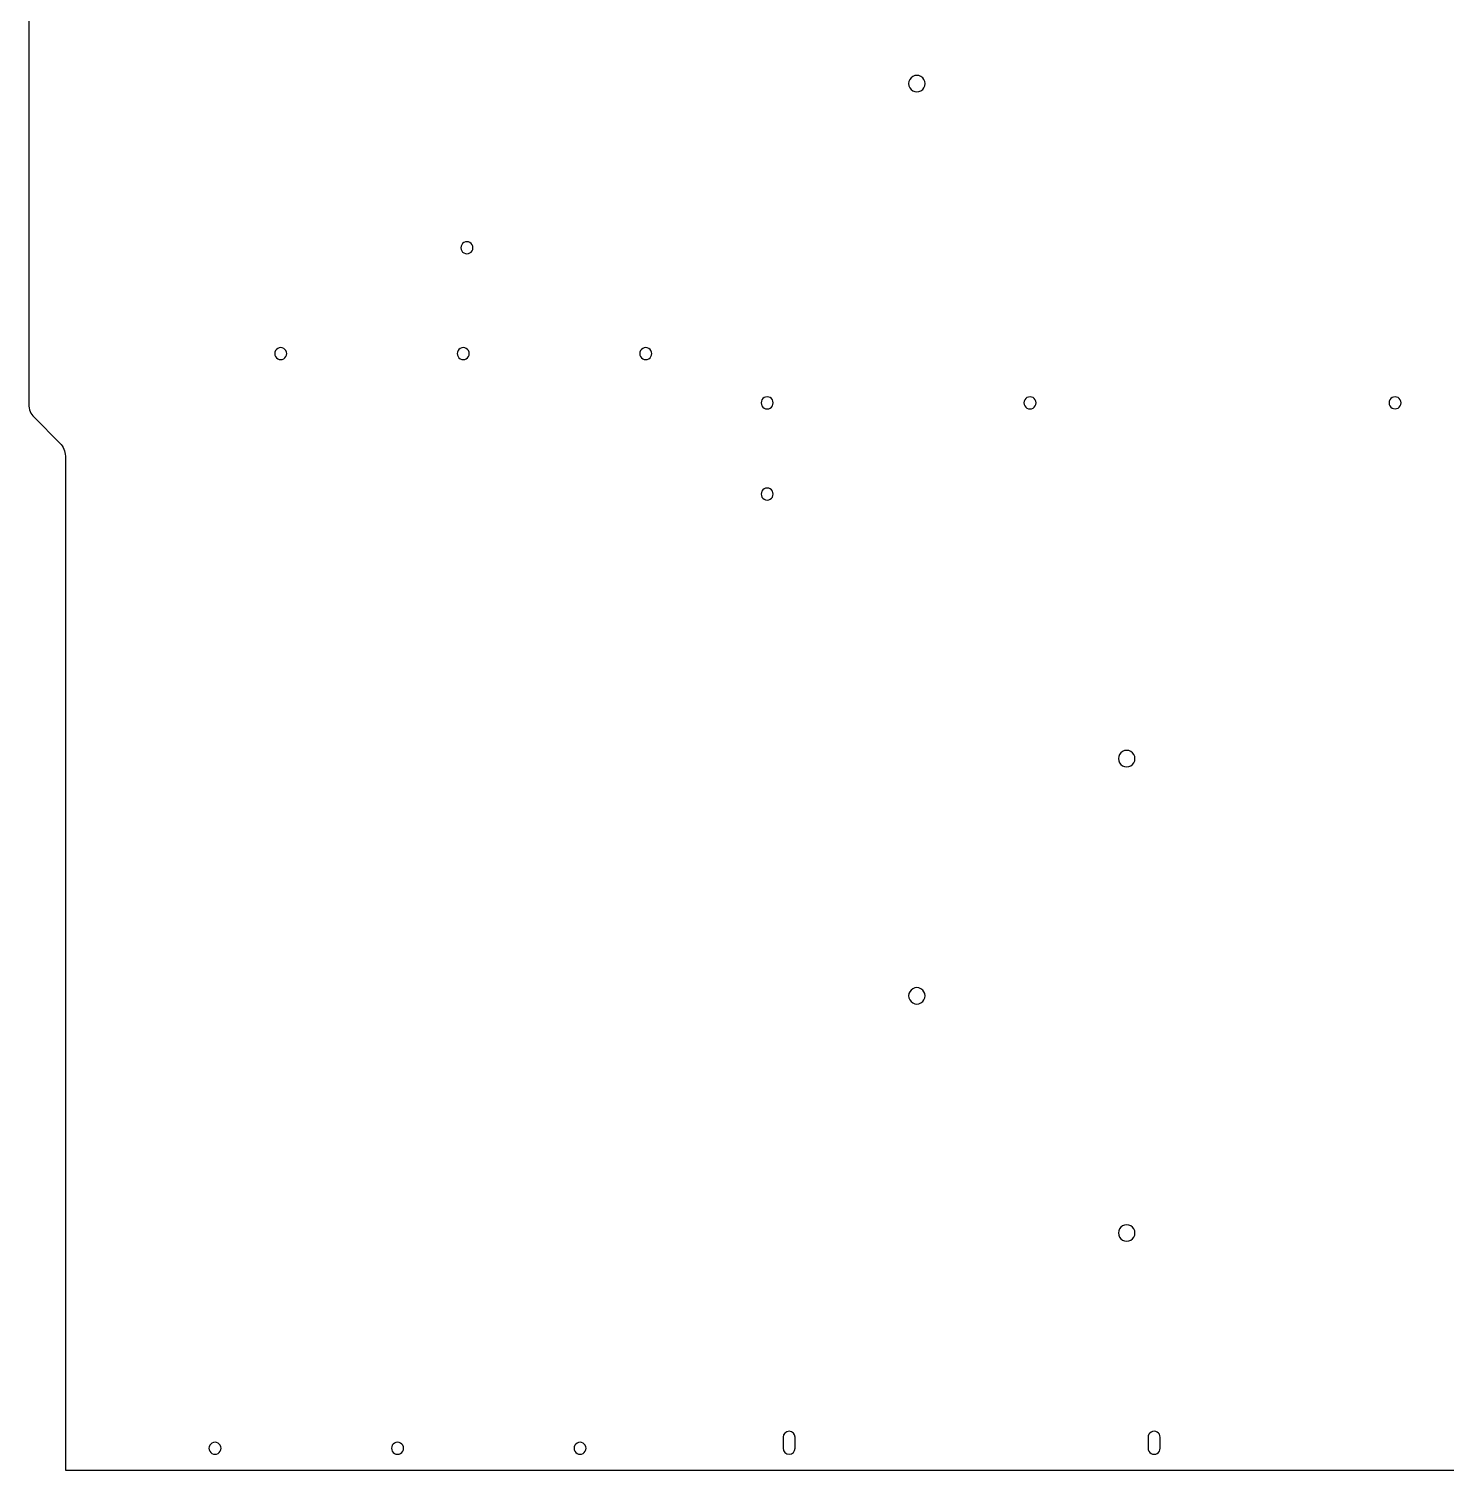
# Model space of a CAD drawing. Extents: x -300 to 476, y -208 to 582.
# Drawn here: x -300.5 to 87.8, y -207.8 to 187.2 of the extents above; entities that cross this region are included whole.
import ezdxf

# ---------------------------------------------------------------- set-up
doc = ezdxf.new("R2010")
doc.units = 0
doc.layers.add('Layer_1', color=7, linetype='CONTINUOUS')

msp = doc.modelspace()

# ---------------------------------------------------------------- linework, layer by layer
at = {"layer": 'Layer_1', "color": 7}
for p, q in [((-300.455988, 550.083351), (-300.455988, 84.226074)), ((-54.944351, 172.154896), (-54.944351, 172.154896)), ((-178.806141, 127.154953), (-178.806141, 127.154953)), ((-229.806075, 98.154989), (-229.806075, 98.154989)), ((-179.806141, 98.154989), (-179.806141, 98.154989)), ((-129.806203, 98.154989), (-129.806203, 98.154989)), ((-96.544297, 84.655006), (-96.544297, 84.655006)), ((-24.544396, 84.655006), (-24.544396, 84.655006)), ((75.455489, 84.655006), (75.455489, 84.655006)), ((-298.991523, 80.690545), (-291.920464, 73.619486)), ((-290.456, 70.083956), (-290.456, -207.84463)), ((-96.544297, 59.655038), (-96.544297, 59.655038)), ((2.55557, -12.844871), (2.55557, -12.844871)), ((-54.944351, -77.844789), (-54.944351, -77.844789)), ((2.55557, -142.844707), (2.55557, -142.844707)), ((-93.844301, -198.844627), (-93.844301, -201.844628)), ((-90.544306, -201.844628), (-90.544306, -198.844627)), ((6.155566, -198.844627), (6.155566, -201.844628)), ((9.455577, -201.844628), (9.455577, -198.844627)), ((-247.806054, -201.844628), (-247.806054, -201.844628)), ((-197.806116, -201.844628), (-197.806116, -201.844628)), ((-147.806179, -201.844628), (-147.806179, -201.844628)), ((-290.456, -207.84463), (466.066939, -207.84463))]:
    msp.add_line(p, q, dxfattribs=at)
for points in [[(-58.319791, 174.104737), (-59.016169, 173.70247), (-59.444896, 172.95911), (-59.444344, 172.154896)], [(-56.068903, 174.104737), (-56.765281, 174.507003), (-57.623414, 174.507003), (-58.319791, 174.104737)], [(-54.944351, 172.154896), (-54.943799, 172.95911), (-55.372526, 173.70247), (-56.068903, 174.104737)], [(-59.444344, 172.154896), (-59.444896, 171.350682), (-59.016169, 170.607322), (-58.319791, 170.205056)], [(-58.319791, 170.205056), (-57.623414, 169.802789), (-56.765281, 169.802789), (-56.068903, 170.205056)], [(-56.068903, 170.205056), (-55.372526, 170.607322), (-54.943799, 171.350682), (-54.944351, 172.154896)], [(-181.281329, 128.584444), (-181.791937, 128.289553), (-182.106373, 127.744598), (-182.106137, 127.154953)], [(-182.106137, 127.154953), (-182.106373, 126.565308), (-181.791937, 126.020353), (-181.281329, 125.725462)], [(-179.630949, 128.584444), (-180.141557, 128.879334), (-180.770721, 128.879334), (-181.281329, 128.584444)], [(-178.806141, 127.154953), (-178.805905, 127.744598), (-179.120341, 128.289553), (-179.630949, 128.584444)], [(-179.630949, 125.725462), (-179.120341, 126.020353), (-178.805905, 126.565308), (-178.806141, 127.154953)], [(-181.281329, 125.725462), (-180.770721, 125.430572), (-180.141557, 125.430572), (-179.630949, 125.725462)], [(-232.281072, 99.583929), (-232.791583, 99.289185), (-233.106071, 98.744476), (-233.106071, 98.154989)], [(-230.631074, 99.583929), (-231.141585, 99.878672), (-231.770561, 99.878672), (-232.281072, 99.583929)], [(-229.806075, 98.154989), (-229.806075, 98.744476), (-230.120563, 99.289185), (-230.631074, 99.583929)], [(-182.281328, 99.584479), (-182.791936, 99.289589), (-183.106372, 98.744633), (-183.106136, 98.154989)], [(-180.630949, 99.584479), (-181.141557, 99.87937), (-181.77072, 99.87937), (-182.281328, 99.584479)], [(-179.806141, 98.154989), (-179.805904, 98.744633), (-180.120341, 99.289589), (-180.630949, 99.584479)], [(-132.281391, 99.584479), (-132.791999, 99.289589), (-133.106435, 98.744633), (-133.106199, 98.154989)], [(-130.631011, 99.584479), (-131.141619, 99.87937), (-131.770782, 99.87937), (-132.281391, 99.584479)], [(-129.806203, 98.154989), (-129.805967, 98.744633), (-130.120403, 99.289589), (-130.631011, 99.584479)], [(-233.106071, 98.154989), (-233.106071, 97.565501), (-232.791583, 97.020792), (-232.281072, 96.726049)], [(-232.281072, 96.726049), (-231.770561, 96.431305), (-231.141585, 96.431305), (-230.631074, 96.726049)], [(-230.631074, 96.726049), (-230.120563, 97.020792), (-229.806075, 97.565501), (-229.806075, 98.154989)], [(-183.106136, 98.154989), (-183.106372, 97.565344), (-182.791936, 97.020389), (-182.281328, 96.725498)], [(-182.281328, 96.725498), (-181.77072, 96.430607), (-181.141557, 96.430607), (-180.630949, 96.725498)], [(-180.630949, 96.725498), (-180.120341, 97.020389), (-179.805904, 97.565344), (-179.806141, 98.154989)], [(-133.106199, 98.154989), (-133.106435, 97.565344), (-132.791999, 97.020389), (-132.281391, 96.725498)], [(-132.281391, 96.725498), (-131.770782, 96.430607), (-131.141619, 96.430607), (-130.631011, 96.725498)], [(-130.631011, 96.725498), (-130.120403, 97.020389), (-129.805967, 97.565344), (-129.806203, 98.154989)], [(-300.455988, 84.226074), (-300.455988, 82.899993), (-299.929204, 81.628225), (-298.991523, 80.690545)], [(-99.019484, 86.084496), (-99.530092, 85.789606), (-99.844528, 85.24465), (-99.844292, 84.655006)], [(-99.844292, 84.655006), (-99.844528, 84.065361), (-99.530092, 83.520406), (-99.019484, 83.225515)], [(-97.369105, 86.084496), (-97.879713, 86.379387), (-98.508876, 86.379387), (-99.019484, 86.084496)], [(-99.019484, 83.225515), (-98.508876, 82.930624), (-97.879713, 82.930624), (-97.369105, 83.225515)], [(-96.544297, 84.655006), (-96.544061, 85.24465), (-96.858497, 85.789606), (-97.369105, 86.084496)], [(-97.369105, 83.225515), (-96.858497, 83.520406), (-96.544061, 84.065361), (-96.544297, 84.655006)], [(-27.020451, 86.087011), (-27.531502, 85.791449), (-27.8457, 85.245368), (-27.844384, 84.655006)], [(-27.844384, 84.655006), (-27.8457, 84.064643), (-27.531502, 83.518562), (-27.020451, 83.223)], [(-25.36833, 86.087011), (-25.87938, 86.382573), (-26.5094, 86.382573), (-27.020451, 86.087011)], [(-27.020451, 83.223), (-26.5094, 82.927439), (-25.87938, 82.927439), (-25.36833, 83.223)], [(-24.544396, 84.655006), (-24.54308, 85.245368), (-24.857279, 85.791449), (-25.36833, 86.087011)], [(-25.36833, 83.223), (-24.857279, 83.518562), (-24.54308, 84.064643), (-24.544396, 84.655006)], [(72.980481, 86.083953), (72.469967, 85.789207), (72.155478, 85.244496), (72.155478, 84.655006)], [(72.155478, 84.655006), (72.155478, 84.065515), (72.469967, 83.520804), (72.980481, 83.226059)], [(74.630486, 86.083953), (74.119973, 86.378698), (73.490994, 86.378698), (72.980481, 86.083953)], [(72.980481, 83.226059), (73.490994, 82.931313), (74.119973, 82.931313), (74.630486, 83.226059)], [(75.455489, 84.655006), (75.455489, 85.244496), (75.141, 85.789207), (74.630486, 86.083953)], [(74.630486, 83.226059), (75.141, 83.520804), (75.455489, 84.065515), (75.455489, 84.655006)], [(-291.920464, 73.619486), (-290.982784, 72.681805), (-290.456, 71.410037), (-290.456, 70.083956)], [(-99.019484, 61.084529), (-99.530092, 60.789638), (-99.844528, 60.244683), (-99.844292, 59.655038)], [(-99.844292, 59.655038), (-99.844528, 59.065393), (-99.530092, 58.520438), (-99.019484, 58.225547)], [(-97.369105, 61.084529), (-97.879713, 61.379419), (-98.508876, 61.379419), (-99.019484, 61.084529)], [(-96.544297, 59.655038), (-96.544061, 60.244683), (-96.858497, 60.789638), (-97.369105, 61.084529)], [(-97.369105, 58.225547), (-96.858497, 58.520438), (-96.544061, 59.065393), (-96.544297, 59.655038)], [(-99.019484, 58.225547), (-98.508876, 57.930657), (-97.879713, 57.930657), (-97.369105, 58.225547)], [(-0.821331, -10.890786), (-1.518456, -11.294186), (-1.94678, -12.039447), (-1.944405, -12.844871)], [(1.432497, -10.890786), (0.735372, -10.487387), (-0.124207, -10.487387), (-0.821331, -10.890786)], [(2.55557, -12.844871), (2.557946, -12.039447), (2.129621, -11.294186), (1.432497, -10.890786)], [(-1.944405, -12.844871), (-1.94678, -13.650295), (-1.518456, -14.395557), (-0.821331, -14.798956)], [(-0.821331, -14.798956), (-0.124207, -15.202355), (0.735372, -15.202355), (1.432497, -14.798956)], [(1.432497, -14.798956), (2.129621, -14.395557), (2.557946, -13.650295), (2.55557, -12.844871)], [(-58.319791, -75.894948), (-59.016169, -76.297215), (-59.444896, -77.040575), (-59.444344, -77.844789)], [(-59.444344, -77.844789), (-59.444896, -78.649003), (-59.016169, -79.392363), (-58.319791, -79.79463)], [(-56.068903, -75.894948), (-56.765281, -75.492682), (-57.623414, -75.492682), (-58.319791, -75.894948)], [(-54.944351, -77.844789), (-54.943799, -77.040575), (-55.372526, -76.297215), (-56.068903, -75.894948)], [(-56.068903, -79.79463), (-55.372526, -79.392363), (-54.943799, -78.649003), (-54.944351, -77.844789)], [(-58.319791, -79.79463), (-57.623414, -80.196896), (-56.765281, -80.196896), (-56.068903, -79.79463)], [(-0.821331, -140.890622), (-1.518456, -141.294021), (-1.94678, -142.039283), (-1.944405, -142.844707)], [(1.432497, -140.890622), (0.735372, -140.487222), (-0.124207, -140.487222), (-0.821331, -140.890622)], [(2.55557, -142.844707), (2.557946, -142.039283), (2.129621, -141.294021), (1.432497, -140.890622)], [(-1.944405, -142.844707), (-1.94678, -143.650131), (-1.518456, -144.395392), (-0.821331, -144.798792)], [(-0.821331, -144.798792), (-0.124207, -145.202191), (0.735372, -145.202191), (1.432497, -144.798792)], [(1.432497, -144.798792), (2.129621, -144.395392), (2.557946, -143.650131), (2.55557, -142.844707)], [(-92.194303, -197.19529), (-93.105314, -197.19529), (-93.843936, -197.933617), (-93.844301, -198.844627)], [(-90.544306, -198.844627), (-90.54467, -197.933617), (-91.283293, -197.19529), (-92.194303, -197.19529)], [(6.980569, -197.41568), (6.470055, -197.710426), (6.155566, -198.255137), (6.155566, -198.844627)], [(8.630574, -197.41568), (8.120061, -197.120935), (7.491082, -197.120935), (6.980569, -197.41568)], [(9.455577, -198.844627), (9.455577, -198.255137), (9.141088, -197.710426), (8.630574, -197.41568)], [(-250.281241, -200.415137), (-250.791849, -200.710028), (-251.106286, -201.254983), (-251.106049, -201.844628)], [(-248.630862, -200.415137), (-249.14147, -200.120247), (-249.770633, -200.120247), (-250.281241, -200.415137)], [(-247.806054, -201.844628), (-247.805818, -201.254983), (-248.120254, -200.710028), (-248.630862, -200.415137)], [(-200.281304, -200.415137), (-200.791912, -200.710028), (-201.106348, -201.254983), (-201.106112, -201.844628)], [(-198.630924, -200.415137), (-199.141532, -200.120247), (-199.770696, -200.120247), (-200.281304, -200.415137)], [(-197.806116, -201.844628), (-197.80588, -201.254983), (-198.120316, -200.710028), (-198.630924, -200.415137)], [(-150.281177, -200.415687), (-150.791689, -200.710431), (-151.106177, -201.25514), (-151.106177, -201.844628)], [(-148.631178, -200.415687), (-149.14169, -200.120943), (-149.770666, -200.120943), (-150.281177, -200.415687)], [(-147.806179, -201.844628), (-147.806179, -201.25514), (-148.120667, -200.710431), (-148.631178, -200.415687)], [(-251.106049, -201.844628), (-251.106286, -202.434273), (-250.791849, -202.979228), (-250.281241, -203.274119)], [(-250.281241, -203.274119), (-249.770633, -203.569009), (-249.14147, -203.569009), (-248.630862, -203.274119)], [(-248.630862, -203.274119), (-248.120254, -202.979228), (-247.805818, -202.434273), (-247.806054, -201.844628)], [(-201.106112, -201.844628), (-201.106348, -202.434273), (-200.791912, -202.979228), (-200.281304, -203.274119)], [(-200.281304, -203.274119), (-199.770696, -203.569009), (-199.141532, -203.569009), (-198.630924, -203.274119)], [(-198.630924, -203.274119), (-198.120316, -202.979228), (-197.80588, -202.434273), (-197.806116, -201.844628)], [(-151.106177, -201.844628), (-151.106177, -202.434116), (-150.791689, -202.978825), (-150.281177, -203.273569)], [(-150.281177, -203.273569), (-149.770666, -203.568313), (-149.14169, -203.568313), (-148.631178, -203.273569)], [(-148.631178, -203.273569), (-148.120667, -202.978825), (-147.806179, -202.434116), (-147.806179, -201.844628)], [(-93.844301, -201.844628), (-93.843936, -202.755639), (-93.105314, -203.493965), (-92.194303, -203.493965)], [(-92.194303, -203.493965), (-91.283293, -203.493965), (-90.54467, -202.755639), (-90.544306, -201.844628)], [(6.155566, -201.844628), (6.155566, -202.434118), (6.470055, -202.97883), (6.980569, -203.273575)], [(6.980569, -203.273575), (7.491082, -203.56832), (8.120061, -203.56832), (8.630574, -203.273575)], [(8.630574, -203.273575), (9.141088, -202.97883), (9.455577, -202.434118), (9.455577, -201.844628)]]:
    msp.add_open_spline(points, degree=3, dxfattribs=at)

doc.saveas('drawing.dxf')
